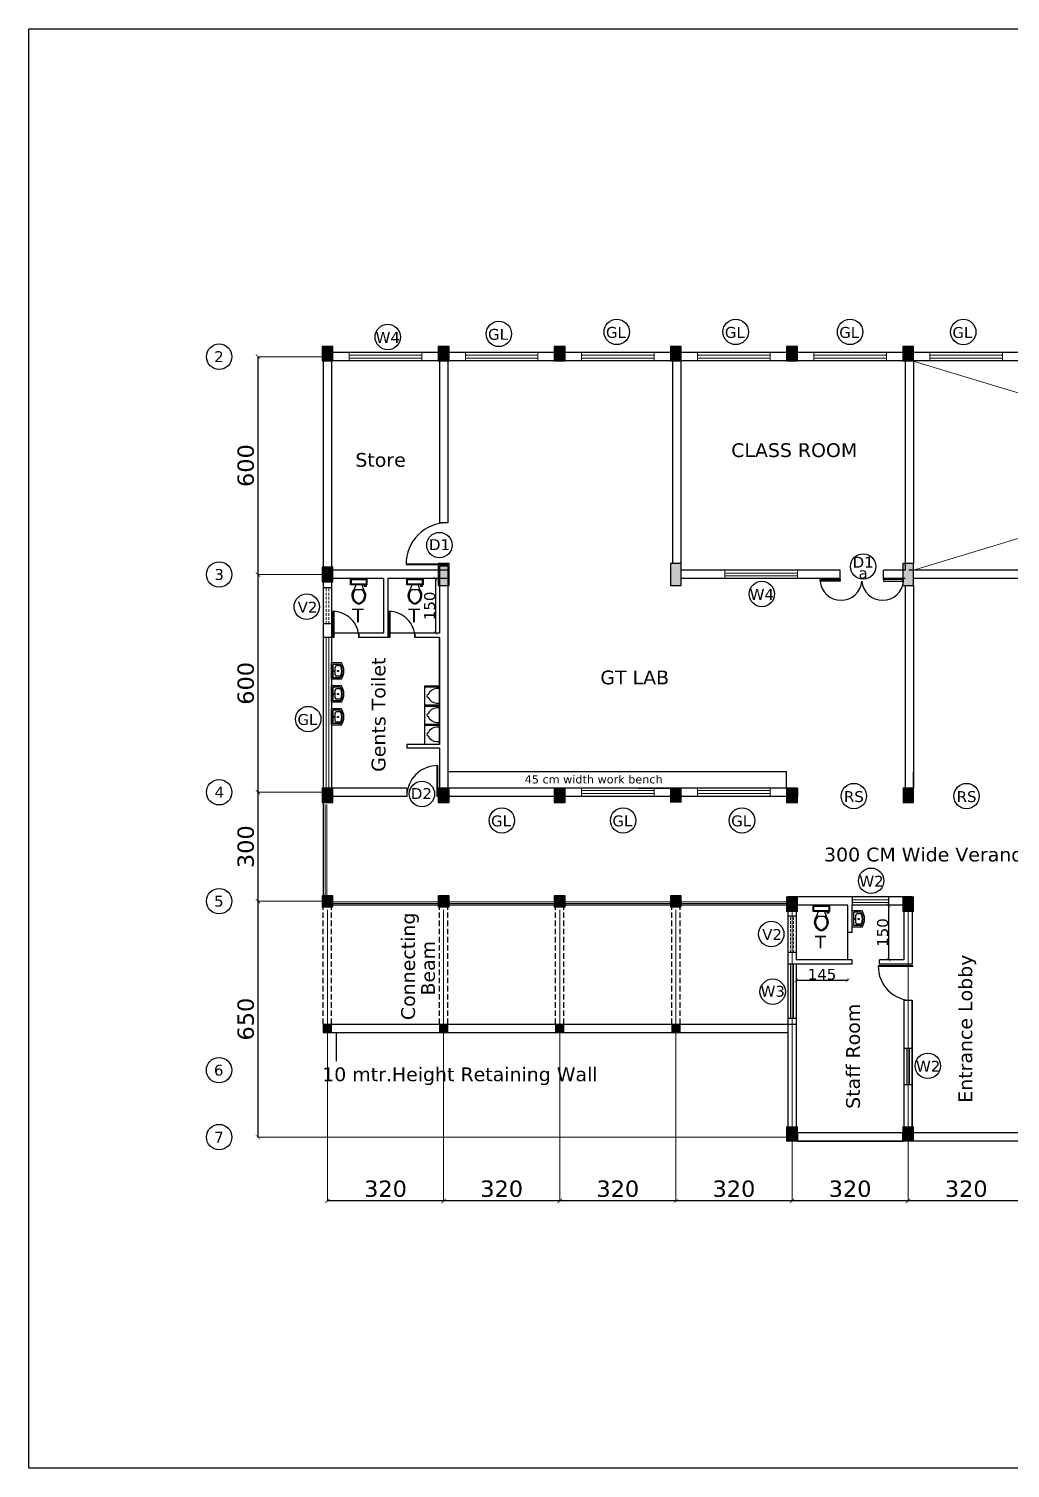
# Model space of a CAD drawing. Header units: millimetres. Extents: x 360755 to 379544, y -205643 to -201628.
# Drawn here: x 367195 to 369899, y -205643 to -201677 of the extents above; entities that cross this region are included whole.
import ezdxf
from ezdxf.enums import TextEntityAlignment as Align

# ---------------------------------------------------------------- set-up
doc = ezdxf.new("R2010")
doc.units = ezdxf.units.MM
doc.header["$LTSCALE"] = 2
doc.header["$MEASUREMENT"] = 0
doc.header["$PDMODE"] = 34
doc.linetypes.add('DASHED2', pattern=[0.375, 0.25, -0.125])
doc.linetypes.add('HIDDEN', pattern=[0.375, 0.25, -0.125])
for name, color, linetype in [('COLS', 2, 'Continuous'), ('DOOR N WINDOWS', 15, 'Continuous'), ('furniture', 141, 'Continuous'), ('p col', 103, 'Continuous'), ('p door', 23, 'Continuous'), ('p wall', 43, 'Continuous'), ('TEXT', 7, 'Continuous'), ('TEXT DWG', 10, 'Continuous'), ('trees', 3, 'Continuous'), ('Wall', 43, 'Continuous')]:
    doc.layers.add(name, color=color, linetype=linetype)
doc.layers.add('h ra', color=223, linetype='Continuous', lineweight=9)
doc.layers.add('hatch', color=253, linetype='Continuous', lineweight=9)
doc.styles.add('ERNATFORDIM', font='verdana.ttf')
doc.styles.add('p1', font='verdana.ttf', dxfattribs={"height": 30})
doc.styles.add('S 40', font='verdana.ttf', dxfattribs={"height": 40})
doc.styles.add('S 45', font='verdana.ttf', dxfattribs={"height": 45})
doc.styles.add('ver25', font='verdana.ttf', dxfattribs={"height": 25})
doc.dimstyles.new('S 40', dxfattribs={"dimtxt": 35, "dimasz": 12, "dimexe": 1.25, "dimexo": 0.625, "dimgap": 10, "dimtad": 1, "dimdec": 0, "dimtxsty": 'S 40', "dimblk": 'ARCHTICK', "dimcen": 2.5, "dimclrd": 96, "dimclre": 128, "dimclrt": 96, "dimadec": 0, "dimazin": 0, "dimtfac": 1, "dimtdec": 0, "dimtmove": 1, "dimatfit": 3, "dimldrblk": 'OPEN30', "dimfxl": 1, "dimlwe": 5, "dimarcsym": 0})
doc.dimstyles.get("Standard").update_dxf_attribs({"dimtxt": 0.18, "dimasz": 0.18, "dimexe": 0.18, "dimexo": 0.0625, "dimgap": 0.09, "dimtad": 0, "dimtih": 1, "dimtoh": 1, "dimdec": 4, "dimzin": 0, "dimdsep": 46, "dimtxsty": 'Standard', "dimcen": 0.09, "dimadec": 0, "dimazin": 0, "dimtfac": 1, "dimtdec": 4, "dimtofl": 0, "dimtmove": 0, "dimatfit": 3, "dimfxl": 1, "dimtolj": 1, "dimtzin": 0, "dimarcsym": 0})

# ---------------------------------------------------------------- blocks, each defined once
blk = doc.blocks.new('A$C325B0907')
at = {"layer": 'furniture'}
for p, q in [((22.5, 17.1), (-22.5, 17.1)), ((-22.5, 17.1), (-22.5, 0)), ((-22.5, 0), (22.5, 0)), ((-20.4, 12.9), (-20.4, 4.3)), ((18.2, 15), (-18.2, 15)), ((-18.2, 2.1), (18.2, 2.1)), ((-8.6, 17.1), (-12.9, 30)), ((-8.6, 30), (8.6, 30)), ((8.6, 17.1), (12.9, 30)), ((15, 20.4), (21.4, 20.4)), ((15, 17.1), (15, 20.4)), ((21.4, 18.2), (17.1, 18.2)), ((17.1, 18.2), (17.1, 17.1)), ((20.4, 4.3), (20.4, 12.9)), ((21.4, 20.4), (21.4, 18.2)), ((22.5, 0), (22.5, 17.1))]:
    blk.add_line(p, q, dxfattribs=at)
for centre, major_axis, start_param, end_param in [((7.5, 46.2), (18.4, 18.4), 1.169867, 3.028682), ((9, 46.8), (17.2, 17.2), 1.327375, 3.117718), ((0, 59.7), (-6.06, 6.06), -1.208958, -0.361839), ((0, 62.1), (6.06, 6.06), 0.521165, 1.049632), ((-7.5, 46.2), (-18.4, 18.4), 3.2545, 5.113316), ((-9, 46.8), (-17.2, 17.2), 3.165464, 4.955807), ((-18.5, 13.1), (-1.34, 1.34), -0.927295, 0.927295), ((-18.5, 4), (1.34, 1.34), 2.214297, 4.068888), ((18.5, 13.1), (-1.34, 1.34), 3.785094, 5.639684), ((18.5, 4), (-1.34, 1.34), 2.214297, 4.068888)]:
    blk.add_ellipse(centre, major_axis=major_axis, ratio=1, start_param=start_param, end_param=end_param, dxfattribs=at)
blk = doc.blocks.new('A$C398B4A17')
at = {"color": 4}
for p, q in [((-25, -30.3), (-25, 0)), ((-25, 0), (25, 0)), ((25, -30.3), (25, 0)), ((-20.5, -25), (-20.5, -4.5)), ((-20.5, -4.5), (20.5, -4.5)), ((-16.1, -24.9), (-16.1, -15.2)), ((-11.6, -10.7), (11.6, -10.7)), ((16.1, -24.9), (16.1, -15.2)), ((20.5, -25), (20.5, -4.5))]:
    blk.add_line(p, q, dxfattribs=at)
for centre, radius in [((0, -19.6), 1.79), ((0, -19.6), 1.52), ((0, -7.6), 1.4)]:
    blk.add_circle(centre, radius, dxfattribs=at)
for centre, radius, start, end in [((0, 9.7), 47.2, 237.9844, 302.0156), ((-16.1, -25), 4.46, 180, 245.1395), ((0, 9.7), 42.7, 245.1395, 294.8605), ((-11.6, -15.2), 4.46, 90, 180), ((-11.6, -24.9), 4.46, 180, 251.4273), ((0, 9.7), 40.9, 251.4273, 288.5727), ((11.6, -15.2), 4.46, 0, 90), ((11.6, -24.9), 4.46, 288.5727, 0), ((16.1, -25), 4.46, 294.8605, 0)]:
    blk.add_arc(centre, radius, start, end, dxfattribs=at)
blk = doc.blocks.new('_ArchTick')
at = {"layer": 'p col', "color": 0, "const_width": 0.15}
blk.add_lwpolyline([(-0.5, -0.5), (0.5, 0.5)], dxfattribs=at)
blk = doc.blocks.new('*D893')
at = {"layer": 'Defpoints', "color": 0}
for p in [(368029.7, -202580.5), (367826.6, -203180.5), (368029.7, -203180.5)]:
    blk.add_point(p, dxfattribs=at)
at = {"layer": 'Wall', "color": 128, "lineweight": 5}
for p, q in [((368029, -202580.5), (367825.4, -202580.5)), ((368029, -203180.5), (367825.4, -203180.5))]:
    blk.add_line(p, q, dxfattribs=at)
at = {"layer": 'Wall', "color": 96, "lineweight": -2}
blk.add_line((367826.6, -202580.5), (367826.6, -203180.5), dxfattribs=at)
at = {"layer": 'Wall', "color": 96, "lineweight": -2, "xscale": 12, "yscale": 12, "zscale": 12}
for p, rotation in [((367826.6, -202580.5), 90), ((367826.6, -203180.5), 270)]:
    blk.add_blockref('_ArchTick', p, dxfattribs=dict(at, rotation=rotation))
at = {"layer": 'Wall', "color": 96, "insert": (367793.2, -202880.5), "char_height": 45, "attachment_point": 5, "rotation": 90, "style": 'S 45'}
blk.add_mtext('600', dxfattribs=at)
blk = doc.blocks.new('_Open30')
at = {"color": 0, "linetype": 'ByBlock', "lineweight": -2}
for p, q in [((-1, 0.27), (0, 0)), ((0, 0), (-1, -0.27)), ((0, 0), (-1, 0))]:
    blk.add_line(p, q, dxfattribs=at)
blk = doc.blocks.new('*D894')
at = {"layer": 'Defpoints', "color": 0}
for p in [(368029.7, -203180.5), (367826.6, -203780.5), (368029.7, -203780.5)]:
    blk.add_point(p, dxfattribs=at)
at = {"layer": 'Wall', "color": 128, "lineweight": 5}
for p, q in [((368029, -203180.5), (367825.4, -203180.5)), ((368029, -203780.5), (367825.4, -203780.5))]:
    blk.add_line(p, q, dxfattribs=at)
at = {"layer": 'Wall', "color": 96, "lineweight": -2}
blk.add_line((367826.6, -203180.5), (367826.6, -203780.5), dxfattribs=at)
at = {"layer": 'Wall', "color": 96, "lineweight": -2, "xscale": 12, "yscale": 12, "zscale": 12}
for p, rotation in [((367826.6, -203180.5), 90), ((367826.6, -203780.5), 270)]:
    blk.add_blockref('_ArchTick', p, dxfattribs=dict(at, rotation=rotation))
at = {"layer": 'Wall', "color": 96, "insert": (367793.2, -203480.5), "char_height": 45, "attachment_point": 5, "rotation": 90, "style": 'S 45'}
blk.add_mtext('600', dxfattribs=at)
blk = doc.blocks.new('*D895')
at = {"layer": 'Defpoints', "color": 0}
for p in [(368029.7, -203780.5), (367826.6, -204080.5), (368029.7, -204080.5)]:
    blk.add_point(p, dxfattribs=at)
at = {"layer": 'Wall', "color": 128, "lineweight": 5}
for p, q in [((368029, -203780.5), (367825.4, -203780.5)), ((368029, -204080.5), (367825.4, -204080.5))]:
    blk.add_line(p, q, dxfattribs=at)
at = {"layer": 'Wall', "color": 96, "lineweight": -2}
blk.add_line((367826.6, -203780.5), (367826.6, -204080.5), dxfattribs=at)
at = {"layer": 'Wall', "color": 96, "lineweight": -2, "xscale": 12, "yscale": 12, "zscale": 12}
for p, rotation in [((367826.6, -203780.5), 90), ((367826.6, -204080.5), 270)]:
    blk.add_blockref('_ArchTick', p, dxfattribs=dict(at, rotation=rotation))
at = {"layer": 'Wall', "color": 96, "insert": (367793.2, -203930.5), "char_height": 45, "attachment_point": 5, "rotation": 90, "style": 'S 45'}
blk.add_mtext('300', dxfattribs=at)
blk = doc.blocks.new('*D904')
at = {"layer": 'Defpoints', "color": 0}
for p in [(369618.2, -204104), (369938.2, -204104), (369618.2, -204906.5)]:
    blk.add_point(p, dxfattribs=at)
at = {"layer": 'Wall', "color": 128, "lineweight": 5}
for p, q in [((369618.2, -204104.6), (369618.2, -204907.8)), ((369938.2, -204104.6), (369938.2, -204907.8))]:
    blk.add_line(p, q, dxfattribs=at)
at = {"layer": 'Wall', "color": 96, "lineweight": -2}
blk.add_line((369938.2, -204906.5), (369618.2, -204906.5), dxfattribs=at)
at = {"layer": 'Wall', "color": 96, "lineweight": -2, "xscale": 12, "yscale": 12, "zscale": 12, "rotation": 180}
blk.add_blockref('_ArchTick', (369618.2, -204906.5), dxfattribs=at)
at = {"layer": 'Wall', "color": 96, "lineweight": -2, "xscale": 12, "yscale": 12, "zscale": 12}
blk.add_blockref('_ArchTick', (369938.2, -204906.5), dxfattribs=at)
at = {"layer": 'Wall', "color": 96, "insert": (369778.2, -204873.1), "char_height": 45, "attachment_point": 5, "style": 'S 45'}
blk.add_mtext('320', dxfattribs=at)
blk = doc.blocks.new('*D905')
at = {"layer": 'Defpoints', "color": 0}
for p in [(369298.2, -204092), (369618.2, -204104), (369298.2, -204906.5)]:
    blk.add_point(p, dxfattribs=at)
at = {"layer": 'Wall', "color": 128, "lineweight": 5}
for p, q in [((369298.2, -204092.6), (369298.2, -204907.8)), ((369618.2, -204104.6), (369618.2, -204907.8))]:
    blk.add_line(p, q, dxfattribs=at)
at = {"layer": 'Wall', "color": 96, "lineweight": -2}
blk.add_line((369618.2, -204906.5), (369298.2, -204906.5), dxfattribs=at)
at = {"layer": 'Wall', "color": 96, "lineweight": -2, "xscale": 12, "yscale": 12, "zscale": 12, "rotation": 180}
blk.add_blockref('_ArchTick', (369298.2, -204906.5), dxfattribs=at)
at = {"layer": 'Wall', "color": 96, "lineweight": -2, "xscale": 12, "yscale": 12, "zscale": 12}
blk.add_blockref('_ArchTick', (369618.2, -204906.5), dxfattribs=at)
at = {"layer": 'Wall', "color": 96, "insert": (369458.2, -204873.1), "char_height": 45, "attachment_point": 5, "style": 'S 45'}
blk.add_mtext('320', dxfattribs=at)
blk = doc.blocks.new('*D906')
at = {"layer": 'Defpoints', "color": 0}
for p in [(368978.2, -204104), (369298.2, -204092), (368978.2, -204906.5)]:
    blk.add_point(p, dxfattribs=at)
at = {"layer": 'Wall', "color": 128, "lineweight": 5}
for p, q in [((368978.2, -204104.6), (368978.2, -204907.8)), ((369298.2, -204092.6), (369298.2, -204907.8))]:
    blk.add_line(p, q, dxfattribs=at)
at = {"layer": 'Wall', "color": 96, "lineweight": -2}
blk.add_line((369298.2, -204906.5), (368978.2, -204906.5), dxfattribs=at)
at = {"layer": 'Wall', "color": 96, "lineweight": -2, "xscale": 12, "yscale": 12, "zscale": 12, "rotation": 180}
blk.add_blockref('_ArchTick', (368978.2, -204906.5), dxfattribs=at)
at = {"layer": 'Wall', "color": 96, "lineweight": -2, "xscale": 12, "yscale": 12, "zscale": 12}
blk.add_blockref('_ArchTick', (369298.2, -204906.5), dxfattribs=at)
at = {"layer": 'Wall', "color": 96, "insert": (369138.2, -204873.1), "char_height": 45, "attachment_point": 5, "style": 'S 45'}
blk.add_mtext('320', dxfattribs=at)
blk = doc.blocks.new('*D907')
at = {"layer": 'Defpoints', "color": 0}
for p in [(368658.2, -204104), (368978.2, -204104), (368658.2, -204906.5)]:
    blk.add_point(p, dxfattribs=at)
at = {"layer": 'Wall', "color": 128, "lineweight": 5}
for p, q in [((368658.2, -204104.6), (368658.2, -204907.8)), ((368978.2, -204104.6), (368978.2, -204907.8))]:
    blk.add_line(p, q, dxfattribs=at)
at = {"layer": 'Wall', "color": 96, "lineweight": -2}
blk.add_line((368978.2, -204906.5), (368658.2, -204906.5), dxfattribs=at)
at = {"layer": 'Wall', "color": 96, "lineweight": -2, "xscale": 12, "yscale": 12, "zscale": 12, "rotation": 180}
blk.add_blockref('_ArchTick', (368658.2, -204906.5), dxfattribs=at)
at = {"layer": 'Wall', "color": 96, "lineweight": -2, "xscale": 12, "yscale": 12, "zscale": 12}
blk.add_blockref('_ArchTick', (368978.2, -204906.5), dxfattribs=at)
at = {"layer": 'Wall', "color": 96, "insert": (368818.2, -204873.1), "char_height": 45, "attachment_point": 5, "style": 'S 45'}
blk.add_mtext('320', dxfattribs=at)
blk = doc.blocks.new('*D908')
at = {"layer": 'Defpoints', "color": 0}
for p in [(368338.2, -204104), (368658.2, -204104), (368338.2, -204906.5)]:
    blk.add_point(p, dxfattribs=at)
at = {"layer": 'Wall', "color": 128, "lineweight": 5}
for p, q in [((368338.2, -204104.6), (368338.2, -204907.8)), ((368658.2, -204104.6), (368658.2, -204907.8))]:
    blk.add_line(p, q, dxfattribs=at)
at = {"layer": 'Wall', "color": 96, "lineweight": -2}
blk.add_line((368658.2, -204906.5), (368338.2, -204906.5), dxfattribs=at)
at = {"layer": 'Wall', "color": 96, "lineweight": -2, "xscale": 12, "yscale": 12, "zscale": 12, "rotation": 180}
blk.add_blockref('_ArchTick', (368338.2, -204906.5), dxfattribs=at)
at = {"layer": 'Wall', "color": 96, "lineweight": -2, "xscale": 12, "yscale": 12, "zscale": 12}
blk.add_blockref('_ArchTick', (368658.2, -204906.5), dxfattribs=at)
at = {"layer": 'Wall', "color": 96, "insert": (368498.2, -204873.1), "char_height": 45, "attachment_point": 5, "style": 'S 45'}
blk.add_mtext('320', dxfattribs=at)
blk = doc.blocks.new('*D909')
at = {"layer": 'Defpoints', "color": 0}
for p in [(368018.2, -204104), (368338.2, -204104), (368018.2, -204906.5)]:
    blk.add_point(p, dxfattribs=at)
at = {"layer": 'Wall', "color": 128, "lineweight": 5}
for p, q in [((368018.2, -204104.6), (368018.2, -204907.8)), ((368338.2, -204104.6), (368338.2, -204907.8))]:
    blk.add_line(p, q, dxfattribs=at)
at = {"layer": 'Wall', "color": 96, "lineweight": -2}
blk.add_line((368338.2, -204906.5), (368018.2, -204906.5), dxfattribs=at)
at = {"layer": 'Wall', "color": 96, "lineweight": -2, "xscale": 12, "yscale": 12, "zscale": 12, "rotation": 180}
blk.add_blockref('_ArchTick', (368018.2, -204906.5), dxfattribs=at)
at = {"layer": 'Wall', "color": 96, "lineweight": -2, "xscale": 12, "yscale": 12, "zscale": 12}
blk.add_blockref('_ArchTick', (368338.2, -204906.5), dxfattribs=at)
at = {"layer": 'Wall', "color": 96, "insert": (368178.2, -204873.1), "char_height": 45, "attachment_point": 5, "style": 'S 45'}
blk.add_mtext('320', dxfattribs=at)
blk = doc.blocks.new('*D889')
at = {"layer": 'Defpoints', "color": 0}
for p in [(369583.7, -204092), (369564.3, -204242), (369583.7, -204242)]:
    blk.add_point(p, dxfattribs=at)
at = {"layer": 'p wall', "color": 128, "linetype": 'HIDDEN', "lineweight": 5}
for p, q in [((369568.3, -204092), (369563, -204092)), ((369568.3, -204242), (369563, -204242))]:
    blk.add_line(p, q, dxfattribs=at)
at = {"layer": 'p wall', "color": 96, "lineweight": -2}
blk.add_line((369564.3, -204092), (369564.3, -204242), dxfattribs=at)
at = {"layer": 'p wall', "color": 96, "lineweight": -2, "xscale": 10, "yscale": 10, "zscale": 10}
for p, rotation in [((369564.3, -204092), 90), ((369564.3, -204242), 270)]:
    blk.add_blockref('_ArchTick', p, dxfattribs=dict(at, rotation=rotation))
at = {"layer": 'p wall', "color": 96, "insert": (369548, -204167), "char_height": 30, "attachment_point": 5, "rotation": 90, "style": 'p1'}
blk.add_mtext('150', dxfattribs=at)
blk = doc.blocks.new('*D890')
at = {"layer": 'Defpoints', "color": 0}
for p in [(368184.2, -203192), (368184.2, -203342), (368316.1, -203342)]:
    blk.add_point(p, dxfattribs=at)
at = {"layer": 'p wall', "color": 128, "linetype": 'HIDDEN', "lineweight": 5}
for p, q in [((368312.1, -203192), (368317.3, -203192)), ((368312.1, -203342), (368317.3, -203342))]:
    blk.add_line(p, q, dxfattribs=at)
at = {"layer": 'p wall', "color": 96, "lineweight": -2}
blk.add_line((368316.1, -203192), (368316.1, -203342), dxfattribs=at)
at = {"layer": 'p wall', "color": 96, "lineweight": -2, "xscale": 10, "yscale": 10, "zscale": 10}
for p, rotation in [((368316.1, -203192), 90), ((368316.1, -203342), 270)]:
    blk.add_blockref('_ArchTick', p, dxfattribs=dict(at, rotation=rotation))
at = {"layer": 'p wall', "color": 96, "insert": (368299.9, -203267), "char_height": 30, "attachment_point": 5, "rotation": 90, "style": 'p1'}
blk.add_mtext('150', dxfattribs=at)
blk = doc.blocks.new('*D892')
at = {"layer": 'Defpoints', "color": 0}
for p in [(368003.2, -204080.5), (367826.6, -204730.5), (369283.2, -204730.5)]:
    blk.add_point(p, dxfattribs=at)
at = {"layer": 'Wall', "color": 128, "lineweight": 5}
for p, q in [((368002.5, -204080.5), (367825.4, -204080.5)), ((369282.5, -204730.5), (367825.4, -204730.5))]:
    blk.add_line(p, q, dxfattribs=at)
at = {"layer": 'Wall', "color": 96, "lineweight": -2}
blk.add_line((367826.6, -204080.5), (367826.6, -204730.5), dxfattribs=at)
at = {"layer": 'Wall', "color": 96, "lineweight": -2, "xscale": 12, "yscale": 12, "zscale": 12}
for p, rotation in [((367826.6, -204080.5), 90), ((367826.6, -204730.5), 270)]:
    blk.add_blockref('_ArchTick', p, dxfattribs=dict(at, rotation=rotation))
at = {"layer": 'Wall', "color": 96, "insert": (367793.2, -204405.5), "char_height": 45, "attachment_point": 5, "rotation": 90, "style": 'S 45'}
blk.add_mtext('650', dxfattribs=at)

msp = doc.modelspace()

# ---------------------------------------------------------------- hatches: boundary and pattern name
at = {"layer": 'hatch', "linetype": 'Continuous'}
for points in [[(368033.2, -202592), (368003.2, -202592), (368003.2, -202552), (368033.2, -202552)], [(368353.2, -202592), (368323.2, -202592), (368323.2, -202552), (368353.2, -202552)], [(368673.2, -202592), (368643.2, -202592), (368643.2, -202552), (368673.2, -202552)], [(368993.2, -202592), (368963.2, -202592), (368963.2, -202552), (368993.2, -202552)], [(369313.2, -202592), (369283.2, -202592), (369283.2, -202552), (369313.2, -202552)], [(369633.2, -202592), (369603.2, -202592), (369603.2, -202552), (369633.2, -202552)], [(368353.2, -203210.5), (368323.2, -203210.5), (368323.2, -203150.5), (368353.2, -203150.5)], [(368993.2, -203210.5), (368963.2, -203210.5), (368963.2, -203150.5), (368993.2, -203150.5)], [(369633.2, -203210.5), (369603.2, -203210.5), (369603.2, -203150.5), (369633.2, -203150.5)], [(368033.2, -203200.5), (368003.2, -203200.5), (368003.2, -203160.5), (368033.2, -203160.5)], [(368033.2, -203809), (368003.2, -203809), (368003.2, -203769), (368033.2, -203769)], [(368353.2, -203809), (368323.2, -203809), (368323.2, -203769), (368353.2, -203769)], [(368673.2, -203809), (368643.2, -203809), (368643.2, -203769), (368673.2, -203769)], [(368993.2, -203809), (368963.2, -203809), (368963.2, -203769), (368993.2, -203769)], [(369313.2, -203809), (369283.2, -203809), (369283.2, -203769), (369313.2, -203769)], [(369633.2, -203809), (369603.2, -203809), (369603.2, -203769), (369633.2, -203769)], [(368033.2, -204096), (368003.2, -204096), (368003.2, -204066), (368033.2, -204066)], [(368353.2, -204096), (368323.2, -204096), (368323.2, -204066), (368353.2, -204066)], [(368673.2, -204096), (368643.2, -204096), (368643.2, -204066), (368673.2, -204066)], [(368993.2, -204096), (368963.2, -204096), (368963.2, -204066), (368993.2, -204066)], [(369313.2, -204109), (369283.2, -204109), (369283.2, -204069), (369313.2, -204069)], [(369633.2, -204109), (369603.2, -204109), (369603.2, -204069), (369633.2, -204069)], [(368006.7, -204419), (368006.7, -204442), (368029.7, -204442), (368029.7, -204419)], [(368326.7, -204419), (368326.7, -204442), (368349.7, -204442), (368349.7, -204419)], [(368646.7, -204419), (368646.7, -204442), (368669.7, -204442), (368669.7, -204419)], [(368966.7, -204419), (368966.7, -204442), (368989.7, -204442), (368989.7, -204419)], [(369313.2, -204742), (369283.2, -204742), (369283.2, -204702), (369313.2, -204702)], [(369633.2, -204742), (369603.2, -204742), (369603.2, -204702), (369633.2, -204702)]]:
    msp.add_hatch(color=7, dxfattribs=at).paths.add_polyline_path(points)

# ---------------------------------------------------------------- linework, layer by layer
at = {"color": 7}
msp.add_line((368034.7, -203792), (368035.7, -203792), dxfattribs=at)
msp.add_lwpolyline([(367195.3, -205642.8), (367195.3, -201677.1), (372803.8, -201677.1), (372803.8, -205642.8)], close=True, dxfattribs=at)
at = {"layer": 'COLS', "color": 7, "linetype": 'Continuous'}
for p, q in [((368033.2, -202552), (368003.2, -202552)), ((368003.2, -202552), (368003.2, -202592)), ((368033.2, -202592), (368033.2, -202552)), ((368353.2, -202552), (368323.2, -202552)), ((368323.2, -202552), (368323.2, -202592)), ((368353.2, -202592), (368353.2, -202552)), ((368673.2, -202552), (368643.2, -202552)), ((368643.2, -202552), (368643.2, -202592)), ((368673.2, -202592), (368673.2, -202552)), ((368993.2, -202552), (368963.2, -202552)), ((368963.2, -202552), (368963.2, -202592)), ((368993.2, -202592), (368993.2, -202552)), ((369313.2, -202552), (369283.2, -202552)), ((369283.2, -202552), (369283.2, -202592)), ((369313.2, -202592), (369313.2, -202552)), ((369633.2, -202552), (369603.2, -202552)), ((369603.2, -202552), (369603.2, -202592)), ((369633.2, -202592), (369633.2, -202552)), ((368003.2, -202592), (368033.2, -202592)), ((368323.2, -202592), (368353.2, -202592)), ((368643.2, -202592), (368673.2, -202592)), ((368963.2, -202592), (368993.2, -202592)), ((369283.2, -202592), (369313.2, -202592)), ((369603.2, -202592), (369633.2, -202592)), ((368353.2, -203150.5), (368323.2, -203150.5)), ((368323.2, -203150.5), (368323.2, -203210.5)), ((368353.2, -203210.5), (368353.2, -203150.5)), ((368993.2, -203150.5), (368963.2, -203150.5)), ((368963.2, -203150.5), (368963.2, -203210.5)), ((368993.2, -203210.5), (368993.2, -203150.5)), ((369633.2, -203150.5), (369603.2, -203150.5)), ((369603.2, -203150.5), (369603.2, -203210.5)), ((369633.2, -203210.5), (369633.2, -203150.5)), ((368033.2, -203160.5), (368003.2, -203160.5)), ((368003.2, -203160.5), (368003.2, -203200.5)), ((368033.2, -203200.5), (368033.2, -203160.5)), ((368003.2, -203200.5), (368033.2, -203200.5)), ((368323.2, -203210.5), (368353.2, -203210.5)), ((368963.2, -203210.5), (368993.2, -203210.5)), ((369603.2, -203210.5), (369633.2, -203210.5)), ((368033.2, -203769), (368003.2, -203769)), ((368003.2, -203769), (368003.2, -203809)), ((368033.2, -203809), (368033.2, -203769)), ((368353.2, -203769), (368323.2, -203769)), ((368323.2, -203769), (368323.2, -203809)), ((368353.2, -203809), (368353.2, -203769)), ((368673.2, -203769), (368643.2, -203769)), ((368643.2, -203769), (368643.2, -203809)), ((368673.2, -203809), (368673.2, -203769)), ((368993.2, -203769), (368963.2, -203769)), ((368963.2, -203769), (368963.2, -203809)), ((368993.2, -203809), (368993.2, -203769)), ((369313.2, -203769), (369283.2, -203769)), ((369283.2, -203769), (369283.2, -203809)), ((369313.2, -203809), (369313.2, -203769)), ((369633.2, -203769), (369603.2, -203769)), ((369633.2, -203809), (369633.2, -203769)), ((368003.2, -203809), (368033.2, -203809)), ((368323.2, -203809), (368353.2, -203809)), ((368643.2, -203809), (368673.2, -203809)), ((369283.2, -203809), (369313.2, -203809)), ((369603.2, -203809), (369633.2, -203809)), ((368033.2, -204066), (368003.2, -204066)), ((368003.2, -204066), (368003.2, -204096)), ((368033.2, -204096), (368033.2, -204066)), ((368353.2, -204066), (368323.2, -204066)), ((368323.2, -204066), (368323.2, -204096)), ((368353.2, -204096), (368353.2, -204066)), ((368673.2, -204066), (368643.2, -204066)), ((368643.2, -204066), (368643.2, -204096)), ((368673.2, -204096), (368673.2, -204066)), ((368993.2, -204066), (368963.2, -204066)), ((368963.2, -204066), (368963.2, -204096)), ((368993.2, -204096), (368993.2, -204066)), ((368003.2, -204096), (368033.2, -204096)), ((368323.2, -204096), (368353.2, -204096)), ((368643.2, -204096), (368673.2, -204096)), ((368963.2, -204096), (368993.2, -204096))]:
    msp.add_line(p, q, dxfattribs=at)
at = {"layer": 'DOOR N WINDOWS', "color": 7, "ltscale": 8}
for p, q in [((368234.7, -203151), (368349.7, -203151)), ((368234.7, -203153), (368349.7, -203153)), ((368349.7, -203151), (368349.7, -203153)), ((368032.7, -203282.4), (368032.7, -203354)), ((368035.7, -203282.4), (368035.7, -203354)), ((368187.2, -203282.4), (368187.2, -203354)), ((368190.2, -203282.4), (368190.2, -203354)), ((368035.7, -203354), (368032.7, -203354)), ((368190.2, -203354), (368187.2, -203354)), ((368320.7, -203792), (368320.7, -203707)), ((368322.7, -203792), (368322.7, -203707)), ((368322.7, -203792), (368320.7, -203792)), ((368874.7, -203769), (368989.7, -203769)), ((369630.7, -204259), (369535.7, -204259)), ((369630.7, -204261), (369535.7, -204261)), ((369630.7, -204261), (369630.7, -204259))]:
    msp.add_line(p, q, dxfattribs=at)
for points in [[(369375.7, -203194.6), (369430.7, -203194.6), (369430.7, -203198.6), (369375.7, -203198.6)], [(369605.6, -203194.6), (369550.6, -203194.6), (369550.6, -203198.6), (369605.6, -203198.6)]]:
    msp.add_lwpolyline(points, close=True, dxfattribs=at)
for centre, radius, start, end in [((368348.7, -203152), 114, 89.4974, 180.5026), ((369433.2, -203193.8), 57.7, 184.8418, 355.1582), ((369548.1, -203193.8), 57.7, 184.8418, 355.1582), ((368033, -203354), 71.6, 0, 90.2967), ((368187.5, -203354), 71.6, 0, 90.2967), ((368321.2, -203791.5), 84.5, 88.9829, 180.339), ((369629.7, -204260), 94, 179.3905, 270.6095)]:
    msp.add_arc(centre, radius, start, end, dxfattribs=at)
at = {"layer": 'furniture', "color": 7}
for points in [[(368295.7, -203519, 0.284124), (368318.7, -203535), (368326.7, -203535), (368326.7, -203495), (368318.7, -203495, 0.284124), (368295.7, -203511, 1)], [(368295.7, -203572, 0.284124), (368318.7, -203588), (368326.7, -203588), (368326.7, -203548), (368318.7, -203548, 0.284124), (368295.7, -203564, 1)], [(368295.7, -203625, 0.284124), (368318.7, -203641), (368326.7, -203641), (368326.7, -203601), (368318.7, -203601, 0.284124), (368295.7, -203617, 1)]]:
    msp.add_lwpolyline(points, format="xyb", close=True, dxfattribs=at)
at = {"layer": 'h ra', "color": 7, "linetype": 'Continuous', "lineweight": 13}
for p, q in [((369629.7, -202592), (371525.7, -203165.5)), ((371526.7, -202592), (369633.2, -203169))]:
    msp.add_line(p, q, dxfattribs=at)
at = {"layer": 'h ra', "color": 7, "linetype": 'Continuous'}
for p, q in [((368011.7, -203814), (368011.7, -204092)), ((368016.7, -203814), (368016.7, -204092)), ((368006.7, -204082), (369286.7, -204082)), ((368006.7, -204087), (369286.7, -204087))]:
    msp.add_line(p, q, dxfattribs=at)
at = {"layer": 'hatch', "color": 7, "linetype": 'Continuous'}
for points in [[(369313.2, -204109), (369283.2, -204109), (369283.2, -204069), (369313.2, -204069)], [(369633.2, -204109), (369603.2, -204109), (369603.2, -204069), (369633.2, -204069)], [(368006.7, -204419), (368029.7, -204419), (368029.7, -204442), (368006.7, -204442)], [(368326.7, -204419), (368349.7, -204419), (368349.7, -204442), (368326.7, -204442)], [(368646.7, -204419), (368669.7, -204419), (368669.7, -204442), (368646.7, -204442)], [(368966.7, -204419), (368989.7, -204419), (368989.7, -204442), (368966.7, -204442)], [(369313.2, -204742), (369283.2, -204742), (369283.2, -204702), (369313.2, -204702)], [(369633.2, -204742), (369603.2, -204742), (369603.2, -204702), (369633.2, -204702)]]:
    msp.add_lwpolyline(points, close=True, dxfattribs=at)
at = {"layer": 'p door', "color": 7, "lineweight": 15}
for p, q in [((368078.2, -202569), (368078.2, -202592)), ((368278.2, -202576.5), (368078.2, -202576.5)), ((368278.2, -202584.5), (368078.2, -202584.5)), ((368278.2, -202569), (368278.2, -202592)), ((368398.2, -202569), (368398.2, -202592)), ((368598.2, -202576.5), (368398.2, -202576.5)), ((368598.2, -202584.5), (368398.2, -202584.5)), ((368598.2, -202569), (368598.2, -202592)), ((368718.2, -202569), (368718.2, -202592)), ((368918.2, -202576.5), (368718.2, -202576.5)), ((368918.2, -202584.5), (368718.2, -202584.5)), ((368918.2, -202569), (368918.2, -202592)), ((369038.2, -202569), (369038.2, -202592)), ((369238.2, -202576.5), (369038.2, -202576.5)), ((369238.2, -202584.5), (369038.2, -202584.5)), ((369238.2, -202569), (369238.2, -202592)), ((369358.2, -202569), (369358.2, -202592)), ((369558.2, -202576.5), (369358.2, -202576.5)), ((369558.2, -202584.5), (369358.2, -202584.5)), ((369558.2, -202569), (369558.2, -202592)), ((369678.2, -202569), (369678.2, -202592)), ((369878.2, -202576.5), (369678.2, -202576.5)), ((369878.2, -202584.5), (369678.2, -202584.5)), ((369878.2, -202569), (369878.2, -202592)), ((369113.2, -203169), (369113.2, -203192)), ((369313.2, -203176.5), (369113.2, -203176.5)), ((369313.2, -203184.5), (369113.2, -203184.5)), ((369313.2, -203169), (369313.2, -203192)), ((368014.2, -203354), (368014.2, -203769)), ((368022.2, -203354), (368022.2, -203769)), ((368718.2, -203768.5), (368718.2, -203791.5)), ((368918.2, -203776), (368718.2, -203776)), ((368918.2, -203784), (368718.2, -203784)), ((368918.2, -203768.5), (368918.2, -203791.5)), ((369038.2, -203768.5), (369038.2, -203791.5)), ((369238.2, -203776), (369038.2, -203776)), ((369238.2, -203784), (369038.2, -203784)), ((369238.2, -203768.5), (369238.2, -203791.5)), ((369313.2, -203776), (369309.7, -203776)), ((369313.2, -203784), (369309.7, -203784)), ((369564.2, -204076.5), (369464.2, -204076.5)), ((369564.2, -204084.5), (369464.2, -204084.5)), ((369294.2, -204404), (369294.2, -204254)), ((369302.2, -204404), (369302.2, -204254)), ((369614.2, -204586.5), (369614.2, -204486.5)), ((369622.2, -204586.5), (369622.2, -204486.5))]:
    msp.add_line(p, q, dxfattribs=at)
at = {"layer": 'p door', "color": 7, "linetype": 'DASHED2', "lineweight": 15, "ltscale": 15}
for p, q in [((368014.2, -203316.9), (368014.2, -203216.9)), ((368022.2, -203316.9), (368022.2, -203216.9)), ((369294.2, -204221.7), (369294.2, -204121.7)), ((369302.2, -204221.7), (369302.2, -204121.7))]:
    msp.add_line(p, q, dxfattribs=at)
at = {"layer": 'p wall', "color": 7, "linetype": 'Continuous'}
for p, q in [((369606.7, -202569), (368006.7, -202569)), ((368006.7, -202569), (368006.7, -204092)), ((371549.7, -202592), (368006.7, -202592)), ((368029.7, -202569), (368029.7, -203792)), ((368326.7, -202569), (368326.7, -203038)), ((368349.7, -202569), (368349.7, -203038)), ((369926.7, -202569), (369629.7, -202569)), ((368326.7, -203158), (368326.7, -203342)), ((368349.7, -203158), (368349.7, -203792)), ((368349.7, -203169), (368006.7, -203169)), ((368172.2, -203192), (368006.7, -203192)), ((368172.2, -203192), (368172.2, -203342)), ((368349.7, -203192), (368184.2, -203192)), ((368184.2, -203192), (368184.2, -203354)), ((369610.2, -203192), (369550.7, -203192)), ((371053.7, -203169), (369619.7, -203169)), ((368172.2, -203342), (368029.7, -203342)), ((368104.7, -203342), (368104.7, -203354)), ((368184.2, -203354), (368104.7, -203354)), ((368326.7, -203342), (368184.2, -203342)), ((368259.2, -203342), (368259.2, -203354)), ((368326.7, -203354), (368259.2, -203354)), ((368326.7, -203354), (368326.7, -203649)), ((368326.7, -203649), (368326.7, -203354)), ((368326.7, -203649), (368236.7, -203649)), ((368236.7, -203649), (368236.7, -203659)), ((368326.7, -203659), (368236.7, -203659)), ((368326.7, -203659), (368326.7, -203792)), ((368236.7, -203792), (368006.7, -203792)), ((368236.7, -203769), (368029.7, -203769)), ((368236.7, -203769), (368236.7, -203792)), ((368349.7, -203769), (368326.7, -203769)), ((368349.7, -203792), (368326.7, -203792)), ((369313.2, -203769), (368469.7, -203769)), ((369313.2, -203792), (368469.7, -203792)), ((369629.7, -203769), (369606.7, -203769)), ((369629.7, -203792), (369606.7, -203792)), ((369629.7, -204069), (369286.7, -204069)), ((369452.2, -204092), (368006.7, -204092)), ((369309.7, -204092), (369144.2, -204092)), ((369286.7, -204104), (369286.7, -204742)), ((369309.7, -204104), (369309.7, -204242)), ((369629.7, -204092), (369464.2, -204092)), ((369606.7, -204104), (369606.7, -204242)), ((369629.7, -204104), (369629.7, -204254)), ((369464.2, -204167), (369452.2, -204167)), ((369464.2, -204242), (369309.7, -204242)), ((369464.2, -204254), (369309.7, -204254)), ((369606.7, -204242), (369539.2, -204242)), ((369629.7, -204254), (369539.2, -204254)), ((369629.7, -204354), (369606.7, -204354)), ((369606.7, -204354), (369606.7, -204742)), ((369629.7, -204354), (369629.7, -204742)), ((369309.7, -204404), (369286.7, -204404)), ((369286.7, -204442), (369286.7, -204742)), ((370273.2, -204719), (369283.2, -204719)), ((370273.2, -204742), (369283.2, -204742)), ((369629.7, -204719), (369286.7, -204719)), ((369629.7, -204719), (369286.7, -204719)), ((370269.7, -204742), (369286.7, -204742))]:
    msp.add_line(p, q, dxfattribs=at)
at = {"layer": 'p wall', "color": 7}
for p, q in [((368970.2, -203150.5), (368970.2, -202592)), ((368993.2, -203150.5), (368993.2, -202592)), ((369610.2, -202592), (369610.2, -203150.5)), ((369633.2, -202592), (369633.2, -203150.5)), ((369610.2, -203150.5), (369610.2, -203169)), ((369610.2, -203150.5), (369610.2, -203169)), ((369430.7, -203169), (368993.2, -203169)), ((369430.7, -203192), (368993.2, -203192)), ((369113.2, -203169), (368996.7, -203169)), ((369430.7, -203194.6), (369430.7, -203169)), ((369610.2, -203169), (369550.6, -203169)), ((369550.6, -203194.6), (369550.6, -203169)), ((369610.2, -203192), (369550.6, -203192)), ((370880.7, -203192), (369630.7, -203192)), ((369610.2, -203210.5), (369610.2, -203769)), ((369633.2, -203210.5), (369633.2, -203769)), ((368286.1, -203649), (368286.1, -203487)), ((368286.1, -203487), (368326.5, -203487)), ((368286.1, -203490), (368326.5, -203490)), ((368286.1, -203540), (368326.5, -203540)), ((368286.1, -203543), (368326.5, -203543)), ((368286.1, -203593), (368326.7, -203593)), ((368286.1, -203596), (368326.7, -203596)), ((369283.2, -203724), (368349.7, -203724)), ((369283.2, -203769), (369283.2, -203724)), ((369633.2, -203769), (369633.2, -203724)), ((368469.7, -203792), (368349.7, -203792)), ((368469.7, -203769), (368353.2, -203769)), ((368989.7, -203767), (368989.7, -203769)), ((369313.2, -203769), (369313.2, -203792)), ((369309.7, -204254), (369286.7, -204254)), ((369309.7, -204254), (369309.7, -204742)), ((369309.7, -204298.5), (369452.2, -204298.5)), ((368006.7, -204419), (369309.7, -204419)), ((369286.7, -204419), (369309.7, -204419)), ((368006.7, -204442), (369286.7, -204442))]:
    msp.add_line(p, q, dxfattribs=at)
at = {"layer": 'p wall', "color": 7, "linetype": 'HIDDEN', "ltscale": 30}
for p, q in [((368006.7, -204419), (368006.7, -204092)), ((368029.7, -204419), (368029.7, -204092)), ((368326.7, -204419), (368326.7, -204092)), ((368349.7, -204419), (368349.7, -204092)), ((368646.7, -204419), (368646.7, -204092)), ((368669.7, -204419), (368669.7, -204092)), ((368966.7, -204419), (368966.7, -204092)), ((368989.7, -204419), (368989.7, -204092))]:
    msp.add_line(p, q, dxfattribs=at)
at = {"layer": 'p wall', "color": 7, "linetype": 'HIDDEN', "lineweight": 5}
for p, q in [((369309.7, -204294.5), (369309.7, -204299.8)), ((369452.2, -204294.5), (369452.2, -204299.8))]:
    msp.add_line(p, q, dxfattribs=at)
at = {"layer": 'p wall', "color": 7}
msp.add_lwpolyline([(369313.2, -204719), (369313.2, -204742), (369603.2, -204742), (369603.2, -204719), (369313.2, -204719)], dxfattribs=at)
for centre in [(368490.5, -202517.8), (368815.3, -202512.3), (369142.9, -202512.3), (369458.1, -202512.3), (369770, -202512.5), (368184.2, -202526.3), (368326.6, -203099.5), (369494.1, -203158.5), (369215, -203234.3), (367961.1, -203269.3), (367965.2, -203578.9), (368278.5, -203785.3), (369468.6, -203791.1), (369779.1, -203791.1), (368498.8, -203858.2), (368833, -203858.2), (369160.4, -203858.2), (369516.2, -204024.3), (369241.1, -204171.1), (369244.9, -204329.9), (369672.4, -204534.2)]:
    msp.add_circle(centre, 35, dxfattribs=at)
at = {"layer": 'trees', "color": 7}
for centre in [(367719.9, -202580.5), (367719.9, -203180.5), (367719.9, -203780.5), (367719.9, -204080.5), (367719.5, -204546.1), (367719.9, -204730.5)]:
    msp.add_circle(centre, 35, dxfattribs=at)
at = {"layer": 'Wall', "color": 7}
for p, q in [((368349.7, -203038), (368326.7, -203038)), ((368349.7, -203158), (368326.7, -203158)), ((368029.7, -203216.9), (368006.7, -203216.9)), ((368029.7, -203316.9), (368006.7, -203316.9)), ((368029.7, -203354), (368006.7, -203354)), ((369464.2, -204069), (369464.2, -204092)), ((369564.2, -204069), (369564.2, -204092)), ((369452.2, -204242), (369452.2, -204092)), ((369464.2, -204167), (369464.2, -204092)), ((369309.7, -204121.7), (369286.7, -204121.7)), ((369309.7, -204221.7), (369286.7, -204221.7)), ((369464.2, -204254), (369464.2, -204242)), ((369539.2, -204254), (369539.2, -204242)), ((369629.7, -204719), (369629.7, -204354)), ((369629.7, -204486.5), (369606.7, -204486.5)), ((369629.7, -204586.5), (369606.7, -204586.5))]:
    msp.add_line(p, q, dxfattribs=at)

# ---------------------------------------------------------------- block references
at = {"layer": 'furniture', "color": 7, "xscale": 0.8999999999941792, "yscale": 0.8999999999941792, "zscale": 0.9, "rotation": 90}
for p in [(368029.7, -203446.6), (368029.7, -203509.8), (368029.7, -203573), (369464.2, -204129.5)]:
    msp.add_blockref('A$C398B4A17', p, dxfattribs=at)
at = {"layer": 'p wall', "color": 7, "xscale": 10, "yscale": 10, "zscale": 10, "rotation": 180}
msp.add_blockref('_ArchTick', (369309.7, -204298.5), dxfattribs=at)
at = {"layer": 'p wall', "color": 7, "xscale": 10, "yscale": 10, "zscale": 10}
msp.add_blockref('_ArchTick', (369452.2, -204298.5), dxfattribs=at)
at = {"layer": 'TEXT DWG', "color": 7, "xscale": -1, "rotation": 180}
for p in [(368104.6, -203192), (368259.1, -203192), (369379, -204092)]:
    msp.add_blockref('A$C325B0907', p, dxfattribs=at)

# ---------------------------------------------------------------- texts
at = {"layer": 'p wall', "color": 7, "style": 'ERNATFORDIM'}
for s, height, p in [('W4', 30, (368184.4, -202527.6)), ('GL', 30, (368488.1, -202519)), ('GL', 30, (368813, -202513.6)), ('GL', 30, (369140.5, -202513.6)), ('GL', 30, (369455.8, -202513.6)), ('GL', 30, (369767.6, -202513.8)), ('D1', 30, (368326.9, -203098.3)), ('D1', 30, (369494.2, -203146.7)), ('a', 30, (369494.2, -203176.7)), ('W4', 30, (369215.1, -203235.5)), ('V2', 30, (367963.3, -203270.6)), ('GL', 30, (367962.9, -203580.1)), ('45 cm width work bench', 22.5, (368751.6, -203744.9)), ('D2', 30, (368277, -203784.1)), ('RS', 30, (369468.7, -203792.4)), ('RS', 30, (369779.3, -203792.4)), ('GL', 30, (368496.4, -203859.4)), ('GL', 30, (368830.7, -203859.4)), ('GL', 30, (369158.1, -203859.4)), ('W2', 30, (369517.1, -204025.6)), ('V2', 30, (369243.2, -204172.3)), ('W3', 30, (369245.1, -204328.7)), ('W2', 30, (369673.3, -204535.4))]:
    msp.add_text(s, height=height, dxfattribs=at).set_placement(p, align=Align.MIDDLE_CENTER)
at = {"layer": 'p wall', "color": 7, "insert": (369380.9, -204282.3), "char_height": 30, "attachment_point": 5, "style": 'p1'}
msp.add_mtext('145', dxfattribs=at)
at = {"layer": 'TEXT', "color": 7}
for s, height, style, p in [('2', 30, 'ERNATFORDIM', (367719.3, -202580.5)), ('CLASS ROOM', 38, 'ver25', (369304.2, -202838)), ('Store', 38, 'ver25', (368164.5, -202864.8)), ('3', 30, 'ERNATFORDIM', (367719.7, -203180.5)), ('T', 38, 'ver25', (368102.2, -203293.3)), ('T', 38, 'ver25', (368256.7, -203293.3)), ('GT LAB', 38, 'ver25', (368864.8, -203464.2)), ('4', 30, 'ERNATFORDIM', (367720.4, -203780.5)), ('300 CM Wide Verandah', 38, 'ver25', (369693.4, -203952.1)), ('5', 30, 'ERNATFORDIM', (367719.1, -204080.5)), ('T', 35, 'ver25', (369376.7, -204193.3)), ('6', 30, 'ERNATFORDIM', (367718.6, -204546.1)), ('10 mtr.Height Retaining Wall', 38, 'ver25', (368383.1, -204557.5)), ('7', 30, 'ERNATFORDIM', (367719.4, -204730.5))]:
    msp.add_text(s, height=height, dxfattribs=dict(at, style=style)).set_placement(p, align=Align.MIDDLE_CENTER)
at = {"layer": 'TEXT', "color": 7, "style": 'ver25'}
for s, p in [('Gents Toilet', (368158.9, -203566.9)), ('Connecting ', (368240.3, -204251.8)), ('Beam ', (368295.3, -204257)), ('Entrance Lobby', (369775.8, -204431.9)), ('Staff Room', (369466.3, -204507.9))]:
    msp.add_text(s, height=38, rotation=90, dxfattribs=at).set_placement(p, align=Align.MIDDLE_CENTER)

# ---------------------------------------------------------------- dimensions: what is measured, and where the dimension line sits
at = {"layer": 'p wall', "color": 7}
for base, p1, p2, picture, middle in [((368316.1, -203342), (368184.2, -203192), (368184.2, -203342), '*D890', (368299.9, -203267)), ((369564.3, -204242), (369583.7, -204092), (369583.7, -204242), '*D889', (369548, -204167))]:
    dim = msp.add_linear_dim(base=base, p1=p1, p2=p2, angle=90, dimstyle='Standard', override={"dimtxt": 2.5, "dimasz": 10, "dimexe": 1.25, "dimexo": 0.625, "dimgap": 0.625, "dimtad": 1, "dimtih": 0, "dimtoh": 0, "dimdec": 0, "dimzin": 8, "dimdsep": 44, "dimtxsty": 'p1', "dimblk": 'ArchTick', "dimcen": 2.5, "dimclrd": 96, "dimclre": 128, "dimclrt": 96, "dimtdec": 0, "dimtofl": 1, "dimtmove": 1, "dimfxl": 4, "dimfxlon": 1, "dimtolj": 0, "dimtzin": 8, "dimlwe": 5, "dimarcsym": 1}, dxfattribs=at)
    dim.commit()
    dim.dimension.update_dxf_attribs({"geometry": picture, "text_midpoint": middle})
at = {"layer": 'Wall', "color": 7}
for base, p1, p2, angle, picture, middle in [((367826.6, -203180.5), (368029.7, -202580.5), (368029.7, -203180.5), 90, '*D893', (367793.2, -202880.5)), ((367826.6, -203780.5), (368029.7, -203180.5), (368029.7, -203780.5), 90, '*D894', (367793.2, -203480.5)), ((367826.6, -204080.5), (368029.7, -203780.5), (368029.7, -204080.5), 90, '*D895', (367793.2, -203930.5)), ((367826.6, -204730.5), (368003.2, -204080.5), (369283.2, -204730.5), 90, '*D892', (367793.2, -204405.5)), ((368018.2, -204906.5), (368338.2, -204104), (368018.2, -204104), 180, '*D909', (368178.2, -204873.1)), ((368338.2, -204906.5), (368658.2, -204104), (368338.2, -204104), 180, '*D908', (368498.2, -204873.1)), ((368658.2, -204906.5), (368978.2, -204104), (368658.2, -204104), 180, '*D907', (368818.2, -204873.1)), ((368978.2, -204906.5), (369298.2, -204092), (368978.2, -204104), 180, '*D906', (369138.2, -204873.1)), ((369298.2, -204906.5), (369618.2, -204104), (369298.2, -204092), 180, '*D905', (369458.2, -204873.1)), ((369618.2, -204906.5), (369938.2, -204104), (369618.2, -204104), 180, '*D904', (369778.2, -204873.1))]:
    dim = msp.add_linear_dim(base=base, p1=p1, p2=p2, angle=angle, dimstyle='S 40', override={"dimtxsty": 'S 45'}, dxfattribs=at)
    dim.commit()
    dim.dimension.update_dxf_attribs({"geometry": picture, "text_midpoint": middle})

# ---------------------------------------------------------------- leaders
at = {"layer": 'p wall', "color": 7}
msp.add_leader([(368042.4, -204442), (368042.4, -204520.9)], dimstyle='Standard', override={"dimtxt": 2.5, "dimasz": 10, "dimexe": 1.25, "dimexo": 0.625, "dimgap": 0.625, "dimtad": 0, "dimtih": 0, "dimtoh": 0, "dimdec": 0, "dimzin": 8, "dimdsep": 44, "dimtxsty": 'p1', "dimcen": 2.5, "dimclrd": 96, "dimclre": 128, "dimclrt": 96, "dimtdec": 0, "dimtofl": 1, "dimtmove": 1, "dimfxl": 4, "dimfxlon": 1, "dimtolj": 0, "dimtzin": 8, "dimlwe": 5, "dimarcsym": 1}, dxfattribs=at)

doc.saveas('drawing.dxf')
